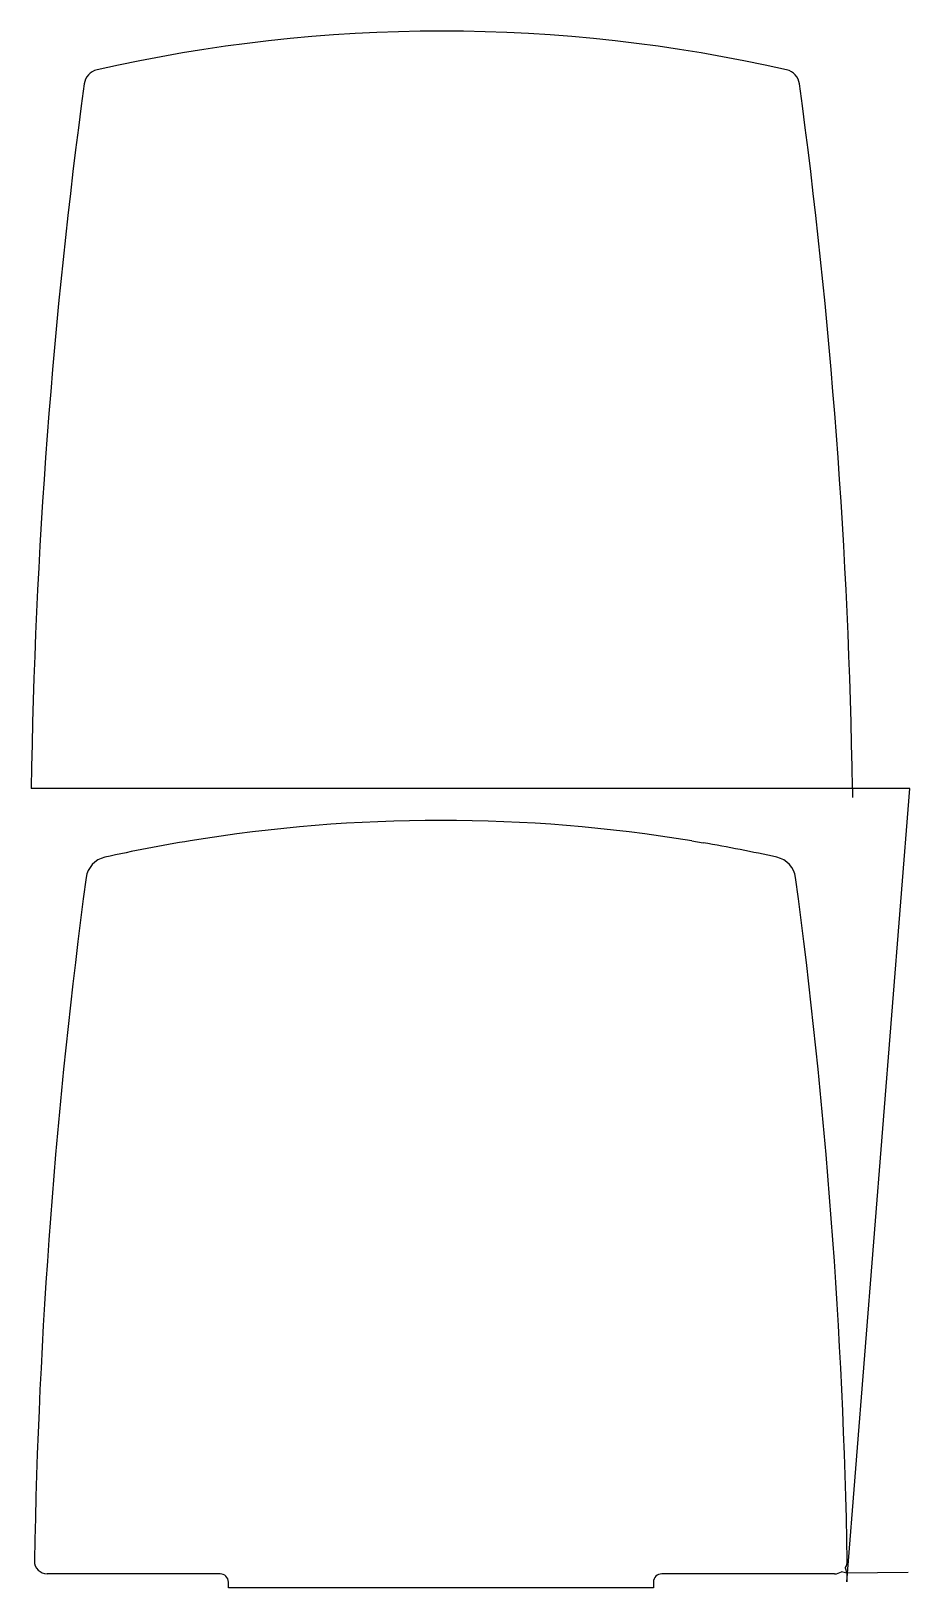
# Model space of a CAD drawing. Header units: metres. Extents: x 6203 to 6704, y 19 to 908.
import ezdxf

# ---------------------------------------------------------------- set-up
doc = ezdxf.new("R2010")
doc.units = ezdxf.units.M

msp = doc.modelspace()

# ---------------------------------------------------------------- linework, layer by layer
at = {"layer": 'TOOL_0'}
for p, q in [((6671.682, 475.582), (6203.027, 475.582)), ((6668.411, 22.868), (6704.398, 475.582)), ((6704.398, 475.582), (6671.682, 475.582)), ((6671.683, 475.582), (6671.683, 470.465)), ((6579.918, 445.768), (6586.484, 444.665)), ((6310.805, 27.419), (6212.151, 27.419)), ((6661.459, 27.419), (6562.805, 27.419)), ((6668.367, 27.869), (6665.462, 28.624)), ((6667.565, 30.761), (6668.366, 27.868)), ((6668.366, 27.868), (6668.411, 22.868)), ((6703.366, 28.184), (6668.367, 27.869)), ((6315.555, 19.419), (6315.555, 22.669)), ((6558.055, 19.419), (6315.555, 19.419)), ((6558.055, 22.669), (6558.055, 19.419))]:
    msp.add_line(p, q, dxfattribs=at)
for centre, radius, start, end in [((6437.355, 20.832), 887.05, 77.186323, 102.813677), ((6242.762, 876.46), 9.572, 102.905342, 172.206798), ((6631.948, 876.46), 9.573, 7.793202, 77.094658), ((9606.153, 421.832), 3403.55, 172.301745, 179.095128), ((3268.557, 421.832), 3403.55, 0.904872, 7.698255), ((6436.808, -427.293), 884.712, 80.691003, 99.308997), ((6436.805, -427.332), 884.75, 99.308397, 102.51771), ((6436.805, -427.332), 884.75, 77.482354, 80.260052), ((6248.096, 422.906), 13.823, 102.760355, 172.1372), ((6625.513, 422.906), 13.822, 7.8628, 77.239645), ((9605.603, -26.331), 3401.25, 172.378061, 178.970179), ((3268.007, -26.332), 3401.25, 1.029821, 7.621958), ((6212.151, 34.669), 7.25, 178.972596, 270), ((6310.805, 22.669), 4.75, 0, 90), ((6562.805, 22.669), 4.75, 90, 180), ((6661.46, 34.669), 7.25, 269.992097, 303.505943), ((6661.458, 34.668), 7.25, 327.390609, 1.027404)]:
    msp.add_arc(centre, radius, start, end, dxfattribs=at)

doc.saveas('drawing.dxf')
